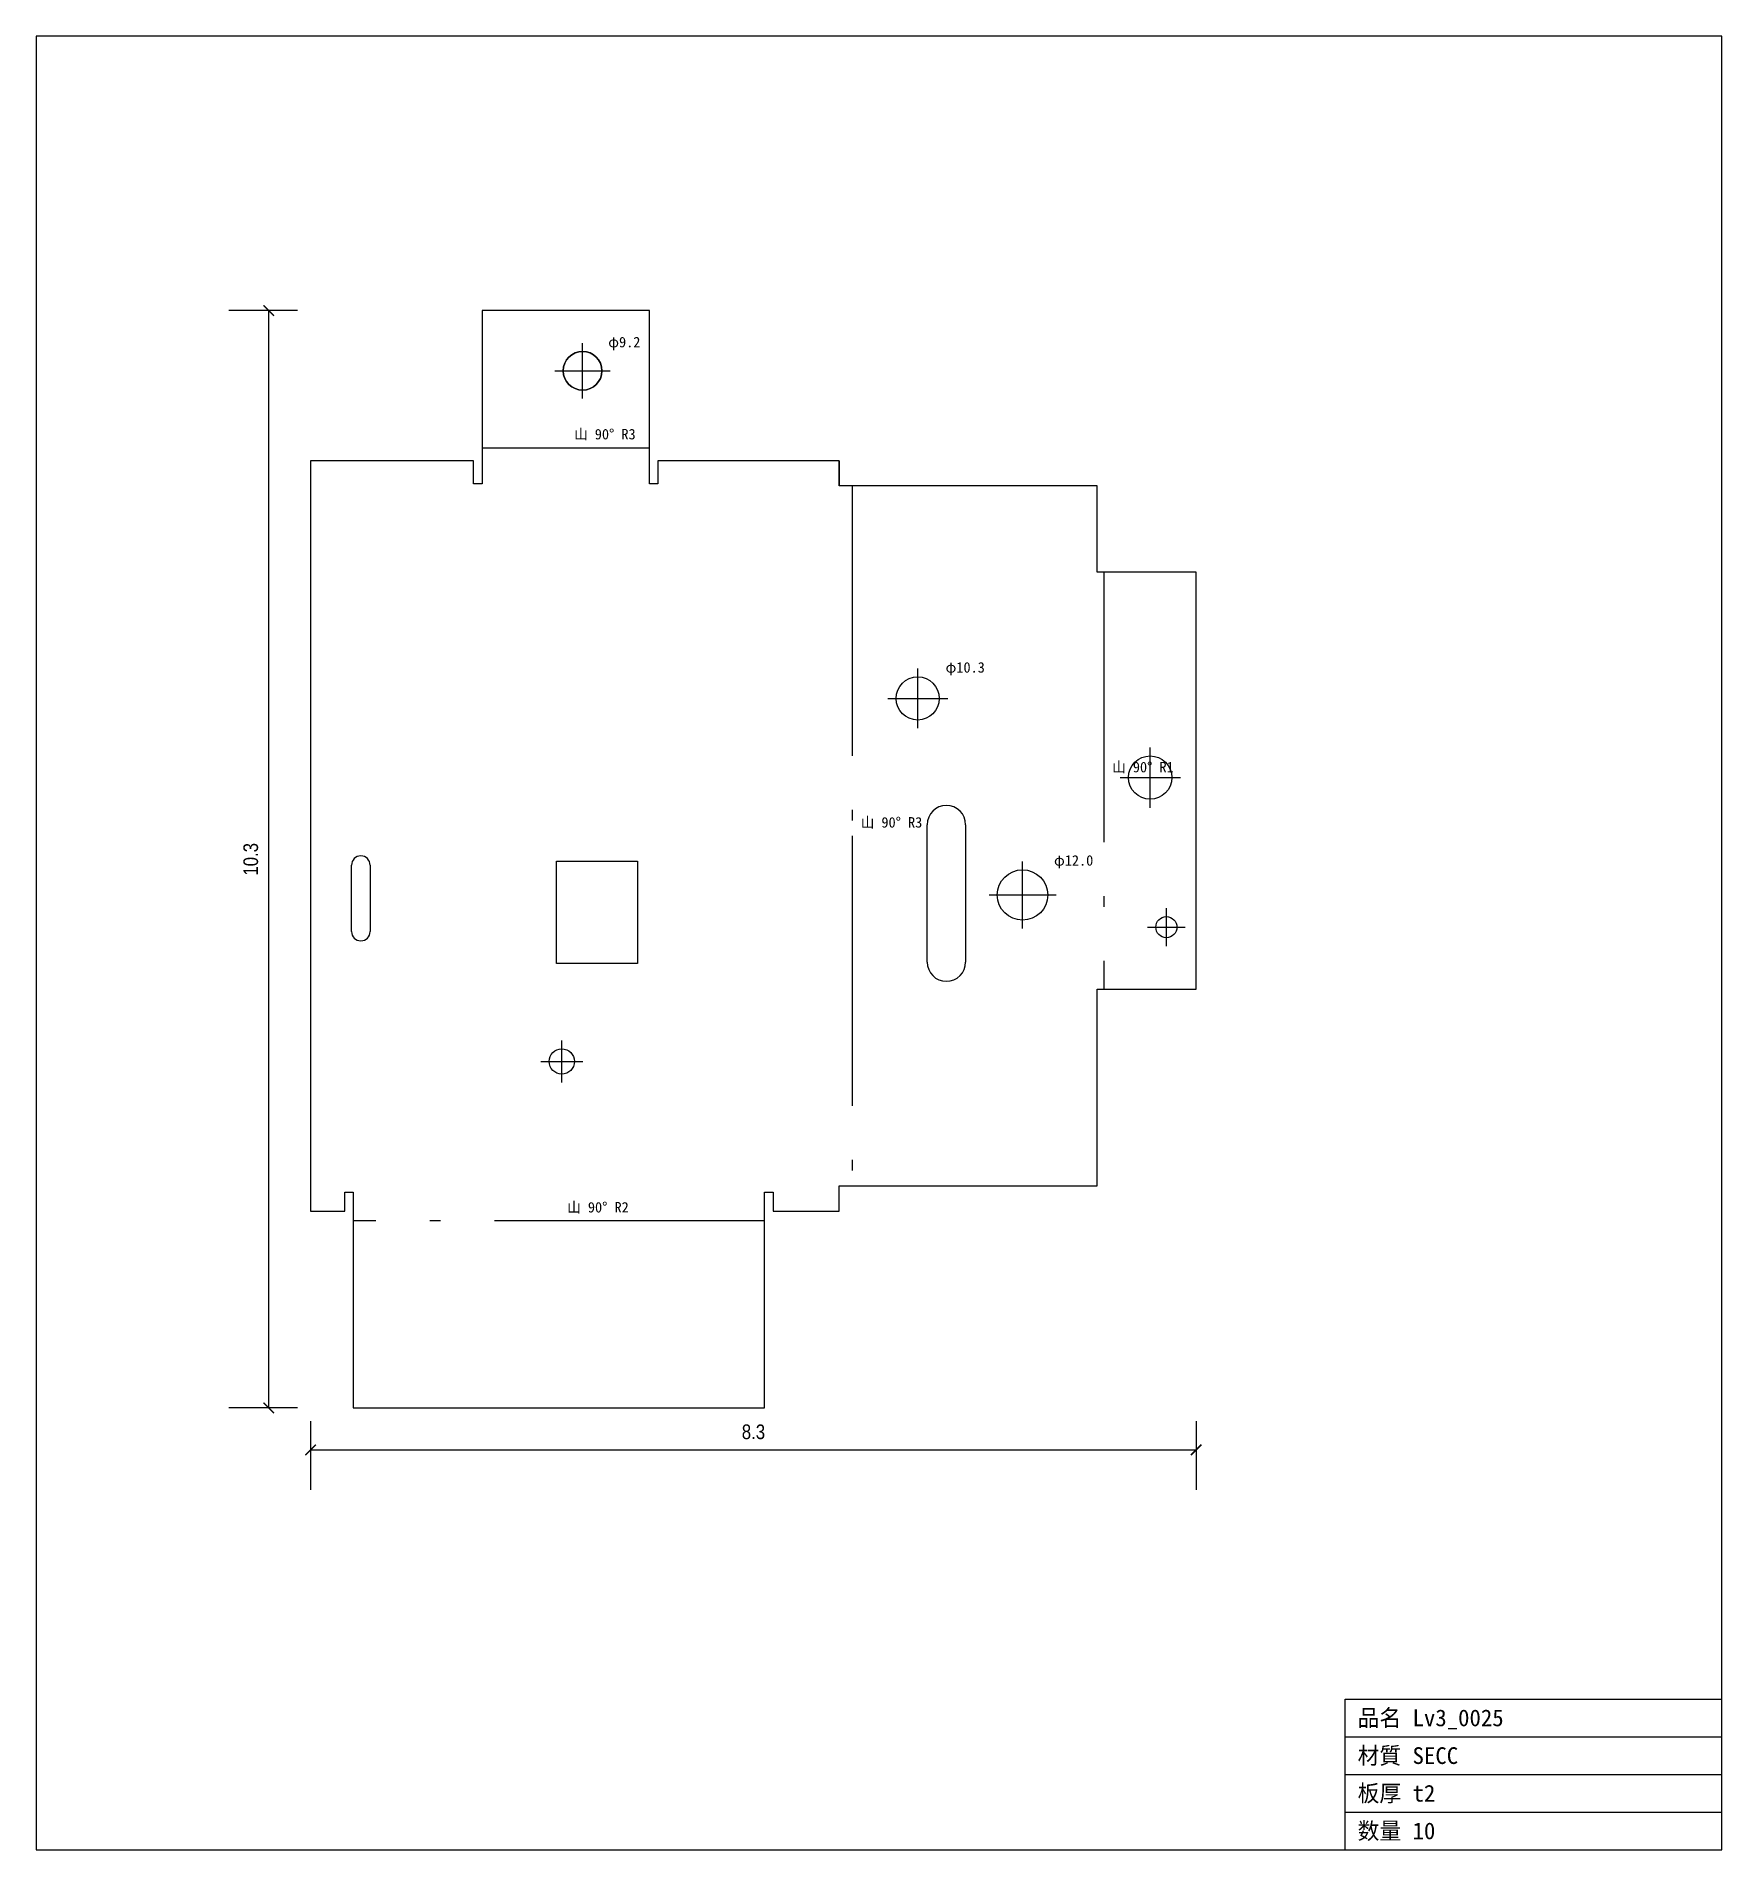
# Model space of a CAD drawing. Header units: inches. Extents: x -2.6 to 13.3, y -6 to 11.1.
import ezdxf

# ---------------------------------------------------------------- set-up
doc = ezdxf.new("R2010")
doc.units = ezdxf.units.IN
doc.linetypes.add('CENTER', pattern=[5.08, 3.175, -0.635, 0.635, -0.635])
doc.linetypes.add('DASHDOT', pattern=[3.556, 2.54, -0.508, 0, -0.508])
for name, color, linetype in [('1', 7, 'Continuous'), ('11', 7, 'Continuous'), ('13', 7, 'Continuous'), ('14', 7, 'Continuous'), ('5', 7, 'Continuous'), ('6', 7, 'Continuous')]:
    doc.layers.add(name, color=color, linetype=linetype)
doc.styles.add('OpenSansCondensed-Light', font='OpenSansCondensed-Light.ttf')
doc.dimstyles.new('EZDXF', dxfattribs={"dimtxt": 0.25, "dimasz": 0.175, "dimexe": 0.375, "dimexo": 0.125, "dimgap": 0.1, "dimtad": 1, "dimlfac": 100, "dimzin": 12, "dimdsep": 46, "dimtxsty": 'OpenSansCondensed-Light', "dimblk": 'ARCHTICK', "dimcen": 2.5, "dimazin": 3, "dimtfac": 0.5, "dimtmove": 2, "dimatfit": 3})

# ---------------------------------------------------------------- blocks, each defined once
blk = doc.blocks.new('HOLE_D5_05')
blk.add_circle((0, 0), 0.0994)
blk = doc.blocks.new('_ARCHTICK')
at = {"color": 0, "linetype": 'BYBLOCK', "const_width": 0.15}
blk.add_lwpolyline([(-0.5, -0.5), (0.5, 0.5)], dxfattribs=at)

msp = doc.modelspace()

# ---------------------------------------------------------------- linework, layer by layer
at = {"layer": '1', "color": 7, "linetype": 'CONTINUOUS'}
for p, q in [((13.273, 11.051), (-2.581, 11.051)), ((-2.581, 11.051), (-2.581, -6.009)), ((13.273, -6.009), (13.273, 11.051)), ((9.73, -6.009), (9.73, -4.591)), ((9.73, -4.591), (13.273, -4.591)), ((9.73, -4.946), (13.273, -4.946)), ((9.73, -5.3), (13.273, -5.3)), ((9.73, -5.654), (13.273, -5.654)), ((-2.581, -6.009), (13.273, -6.009))]:
    msp.add_line(p, q, dxfattribs=at)
at = {"layer": '11', "color": 7, "linetype": 'CONTINUOUS'}
for p, q in [((3.187, 8.47), (1.612, 8.47)), ((1.612, 8.47), (1.612, 7.573)), ((3.187, 6.84), (3.187, 8.47)), ((1.612, 7.573), (1.612, 7.347)), ((1.612, 7.347), (1.612, 6.84)), ((1.533, 7.057), (0, 7.057)), ((0, 7.057), (0, 0)), ((1.533, 6.84), (1.533, 7.057)), ((4.971, 7.057), (3.266, 7.057)), ((3.266, 7.057), (3.266, 6.84)), ((4.971, 6.821), (4.971, 7.057)), ((4.971, 7.057), (4.971, 6.821)), ((1.612, 6.84), (1.533, 6.84)), ((3.266, 6.84), (3.187, 6.84)), ((5.8, 6.821), (4.971, 6.821)), ((5.869, 6.821), (5.8, 6.821)), ((6.834, 6.821), (5.869, 6.821)), ((7.399, 6.821), (6.834, 6.821)), ((7.399, 6.009), (7.399, 6.821)), ((7.769, 6.009), (7.399, 6.009)), ((7.817, 6.009), (7.769, 6.009)), ((8.122, 6.009), (7.817, 6.009)), ((8.33, 6.009), (8.122, 6.009)), ((8.33, 2.088), (8.33, 6.009)), ((5.8, 2.342), (5.8, 3.634)), ((6.161, 3.634), (6.161, 2.841)), ((0.384, 2.629), (0.384, 3.253)), ((0.559, 3.253), (0.559, 3.025)), ((2.313, 3.053), (2.313, 3.291)), ((2.313, 3.291), (2.477, 3.291)), ((2.477, 3.291), (2.478, 3.291)), ((2.478, 3.291), (2.669, 3.291)), ((2.669, 3.291), (3.075, 3.291)), ((3.075, 3.291), (3.075, 2.841)), ((0.559, 3.025), (0.559, 2.925)), ((0.559, 2.925), (0.559, 2.856)), ((2.313, 2.953), (2.313, 3.053)), ((2.313, 2.711), (2.313, 2.953)), ((0.559, 2.856), (0.559, 2.629)), ((3.075, 2.841), (3.075, 2.329)), ((6.161, 2.841), (6.161, 2.686)), ((2.313, 2.328), (2.313, 2.711)), ((6.161, 2.686), (6.161, 2.342)), ((3.075, 2.328), (2.313, 2.328)), ((7.399, 0.236), (7.399, 2.088)), ((7.399, 2.088), (8.33, 2.088)), ((0.32, 0), (0.32, 0.177)), ((0.32, 0.177), (0.399, 0.177)), ((0.399, 0.177), (0.399, -0.454)), ((4.27, -0.823), (4.27, 0.177)), ((4.27, 0.177), (4.349, 0.177)), ((4.349, 0.177), (4.349, 0)), ((4.971, 0), (4.971, 0.236)), ((4.971, 0.236), (5.827, 0.236)), ((5.827, 0.236), (7.399, 0.236)), ((0, 0), (0.32, 0)), ((4.349, 0), (4.971, 0)), ((0.399, -0.454), (0.399, -1.096)), ((4.27, -0.921), (4.27, -0.823)), ((4.27, -1.21), (4.27, -0.921)), ((0.399, -1.096), (0.399, -1.141)), ((0.399, -1.141), (0.399, -1.853)), ((4.27, -1.853), (4.27, -1.21)), ((0.399, -1.853), (2.516, -1.853)), ((2.516, -1.853), (4.27, -1.853))]:
    msp.add_line(p, q, dxfattribs=at)
for centre, radius in [((2.558, 7.904), 0.182), ((5.71, 4.822), 0.203), ((7.897, 4.077), 0.204), ((6.696, 2.973), 0.237), ((8.049, 2.67), 0.0994), ((2.362, 1.407), 0.119)]:
    msp.add_circle(centre, radius, dxfattribs=at)
for centre, radius, start, end in [((2.558, 7.904), 0.182, 0, 180), ((2.558, 7.904), 0.182, 180, 0), ((5.98, 3.634), 0.181, 0, 180), ((0.472, 3.253), 0.0874, 0, 180), ((0.472, 2.629), 0.0874, 180, 0), ((5.98, 2.342), 0.181, 180, 0)]:
    msp.add_arc(centre, radius, start, end, dxfattribs=at)
at = {"layer": '14', "color": 4, "linetype": 'DASHDOT'}
for p, q in [((1.612, 7.18), (2.4, 7.18)), ((2.4, 7.18), (3.187, 7.18)), ((5.095, 6.821), (5.095, 3.528)), ((7.461, 6.009), (7.461, 2.088)), ((5.095, 3.528), (5.095, 0.236)), ((4.27, -0.093), (0.399, -0.093))]:
    msp.add_line(p, q, dxfattribs=at)
at = {"layer": '6', "color": 1, "linetype": 'CENTER'}
for p, q in [((2.558, 7.643), (2.558, 8.164)), ((2.297, 7.904), (2.818, 7.904)), ((5.71, 4.541), (5.71, 5.104)), ((5.428, 4.822), (5.992, 4.822)), ((7.897, 3.794), (7.897, 4.36)), ((7.614, 4.077), (8.181, 4.077)), ((6.696, 2.658), (6.696, 3.289)), ((6.381, 2.973), (7.012, 2.973)), ((8.049, 2.492), (8.049, 2.848)), ((7.871, 2.67), (8.227, 2.67)), ((2.362, 1.209), (2.362, 1.605)), ((2.164, 1.407), (2.56, 1.407))]:
    msp.add_line(p, q, dxfattribs=at)

# ---------------------------------------------------------------- block references
at = {"layer": '11', "color": 7, "linetype": 'CONTINUOUS'}
msp.add_blockref('HOLE_D5_05', (8.049, 2.67), dxfattribs=at)

# ---------------------------------------------------------------- texts
at = {"layer": '13', "color": 2}
for s, height, p in [('φ9.2', 0.0984, (2.799, 8.125)), ('山 90° R3', 0.0984, (2.478, 7.259)), ('φ10.3', 0.0984, (5.972, 5.065)), ('山 90° R1', 0.0984, (7.539, 4.127)), ('山 90° R3', 0.0984, (5.174, 3.607)), ('φ12.0', 0.0984, (6.992, 3.249)), ('山 90° R2', 0.0984, (2.413, -0.014)), ('品名 Lv3_0025', 0.15748, (9.848, -4.847)), ('材質 SECC', 0.1575, (9.848, -5.202)), ('板厚 t2', 0.1575, (9.848, -5.556)), ('数量 10', 0.1575, (9.848, -5.91))]:
    msp.add_text(s, height=height, dxfattribs=at).set_placement(p)

# ---------------------------------------------------------------- dimensions: what is measured, and where the dimension line sits
at = {"layer": '5', "color": 8}
msp.add_linear_dim(base=(-0.394, -1.853), p1=(0, -1.853), p2=(0, 8.47), angle=90, dimstyle='EZDXF', override={"dimtxt": 0.137795, "dimasz": 0.098425, "dimdec": 1, "dimlfac": 1}, dxfattribs=at).render()
msp.add_linear_dim(base=(0, -2.247), p1=(0, -1.853), p2=(8.33, -1.853), dimstyle='EZDXF', override={"dimtxt": 0.137795, "dimasz": 0.098425, "dimdec": 1, "dimlfac": 1}, dxfattribs=at).render()

doc.saveas('drawing.dxf')
